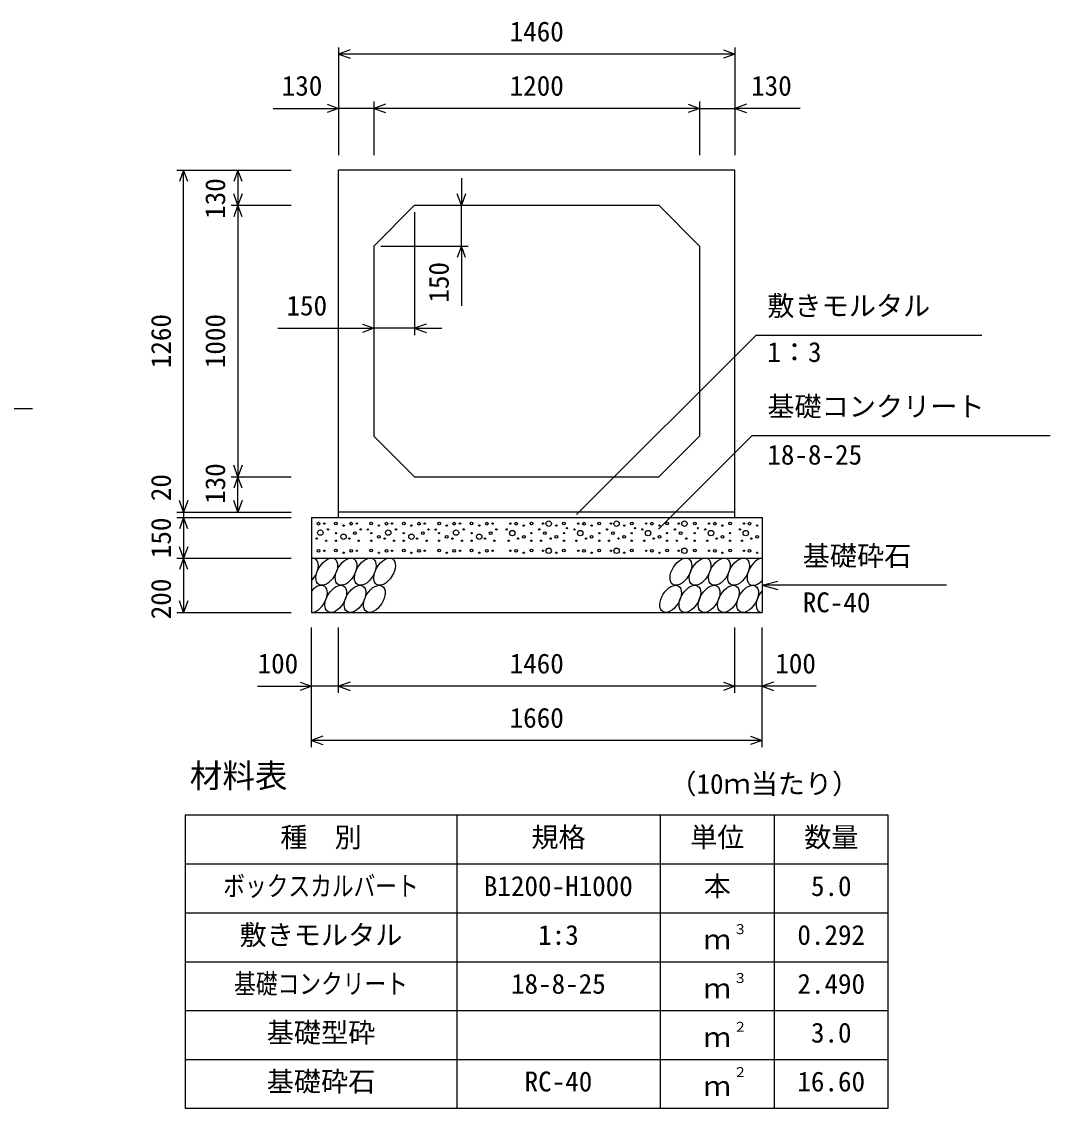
# Model space of a CAD drawing. Units: millimetres, scale not verified. Extents: x -50400 to 50400, y -17820 to 17820.
# Drawn here: x 16862 to 20652, y 565 to 4568 of the extents above; entities that cross this region are included whole.
import ezdxf
from ezdxf.enums import TextEntityAlignment as Align

# ---------------------------------------------------------------- set-up
doc = ezdxf.new("R2010")
doc.units = ezdxf.units.MM
doc.header["$LTSCALE"] = 60
for name, color, linetype, lineweight in [('0-0_DIM', 7, 'Continuous', 25), ('0-2_HATCH', 6, 'Continuous', 25), ('0-3_HYO', 3, 'Continuous', 25), ('0-4_HYO2', 4, 'Continuous', 25), ('0-5_OUTLINE', 3, 'Continuous', 25), ('0-7_TXT', 7, 'Continuous', 25)]:
    doc.layers.add(name, color=color, linetype=linetype, lineweight=lineweight)
doc.styles.add('ＭＳ ゴシック', font='')
doc.styles.get('ＭＳ ゴシック').set_extended_font_data('MS Gothic')

msp = doc.modelspace()

# ---------------------------------------------------------------- linework, layer by layer
at = {"layer": '0-0_DIM'}
for p, q in [((18029.98, 4473.78), (18029.98, 4076.89)), ((19489.98, 4448.78), (18029.98, 4448.78)), ((19489.98, 4473.78), (19489.98, 4076.89)), ((17789.24, 4248.78), (18029.98, 4248.78)), ((18159.98, 4248.78), (18029.98, 4248.78)), ((18159.98, 4273.78), (18159.98, 4076.89)), ((19359.98, 4248.78), (18159.98, 4248.78)), ((19359.98, 4273.78), (19359.98, 4076.89)), ((19359.98, 4248.78), (19489.98, 4248.78)), ((19730.73, 4248.78), (19489.98, 4248.78)), ((17433.88, 4021.89), (17854.98, 4021.89)), ((17458.88, 2761.89), (17458.88, 4021.89)), ((17658.88, 4021.89), (17658.88, 3891.89)), ((18482.46, 3991.89), (18482.46, 3891.89)), ((17633.88, 3891.89), (17854.98, 3891.89)), ((17658.88, 3891.89), (17658.88, 2891.89)), ((18482.46, 3741.89), (18482.46, 3891.89)), ((18309.98, 3866.89), (18309.98, 3413.87)), ((18184.98, 3741.89), (18507.46, 3741.89)), ((18482.46, 3741.89), (18482.46, 3521.01)), ((17805.88, 3438.87), (18159.98, 3438.87)), ((18309.98, 3438.87), (18159.98, 3438.87)), ((18309.98, 3438.87), (18409.98, 3438.87)), ((18906.2, 2752.55), (19566.48, 3412.83)), ((20398.89, 3412.83), (19566.48, 3412.83)), ((16901.62, 3142.22), (15802.07, 3142.22)), ((19208.01, 2698.16), (19552.07, 3042.22)), ((20651.62, 3042.22), (19552.07, 3042.22)), ((17633.88, 2891.89), (17854.98, 2891.89)), ((17658.88, 2761.89), (17658.88, 2891.89)), ((17433.88, 2761.89), (17854.98, 2761.89)), ((17433.88, 2741.89), (17854.98, 2741.89)), ((17458.88, 2761.89), (17458.88, 2741.89)), ((17458.88, 2741.89), (17458.88, 2591.89)), ((17433.88, 2591.89), (17854.98, 2591.89)), ((17458.88, 2591.89), (17458.88, 2391.89)), ((19589.98, 2491.89), (19647.94, 2507.42)), ((20269.79, 2491.89), (19589.98, 2491.89)), ((19589.98, 2491.89), (19647.94, 2476.36)), ((17433.88, 2391.89), (17854.98, 2391.89)), ((17929.98, 1895.28), (17929.98, 2336.89)), ((18029.98, 2095.28), (18029.98, 2336.89)), ((19489.98, 2095.28), (19489.98, 2336.89)), ((19489.98, 2095.28), (19489.98, 2336.89)), ((19589.98, 1895.28), (19589.98, 2336.89)), ((17730.44, 2120.28), (17929.98, 2120.28)), ((18029.98, 2120.28), (17929.98, 2120.28)), ((19489.98, 2120.28), (18029.98, 2120.28)), ((19589.98, 2120.28), (19489.98, 2120.28)), ((19789.53, 2120.28), (19589.98, 2120.28)), ((19589.98, 1920.28), (17929.98, 1920.28))]:
    msp.add_line(p, q, dxfattribs=at)
for points in [[(18072.27, 4464.17), (18029.98, 4448.78), (18072.27, 4433.39)], [(19447.7, 4464.17), (19489.98, 4448.78), (19447.7, 4433.39)], [(17987.7, 4264.17), (18029.98, 4248.78), (17987.7, 4233.39)], [(18202.27, 4264.17), (18159.98, 4248.78), (18202.27, 4233.39)], [(19317.7, 4264.17), (19359.98, 4248.78), (19317.7, 4233.39)], [(19532.27, 4264.17), (19489.98, 4248.78), (19532.27, 4233.39)], [(17474.27, 3979.6), (17458.88, 4021.89), (17443.49, 3979.6)], [(17674.27, 3979.6), (17658.88, 4021.89), (17643.49, 3979.6)], [(17674.27, 3934.17), (17658.88, 3891.89), (17643.49, 3934.17)], [(18497.85, 3934.17), (18482.46, 3891.89), (18467.07, 3934.17)], [(17674.27, 3849.6), (17658.88, 3891.89), (17643.49, 3849.6)], [(18497.85, 3699.6), (18482.46, 3741.89), (18467.07, 3699.6)], [(18117.7, 3454.26), (18159.98, 3438.87), (18117.7, 3423.48)], [(18352.27, 3454.26), (18309.98, 3438.87), (18352.27, 3423.48)], [(17674.27, 2934.17), (17658.88, 2891.89), (17643.49, 2934.17)], [(17674.27, 2849.6), (17658.88, 2891.89), (17643.49, 2849.6)], [(17474.27, 2804.17), (17458.88, 2761.89), (17443.49, 2804.17)], [(17674.27, 2804.17), (17658.88, 2761.89), (17643.49, 2804.17)], [(17474.27, 2699.6), (17458.88, 2741.89), (17443.49, 2699.6)], [(17474.27, 2634.17), (17458.88, 2591.89), (17443.49, 2634.17)], [(17474.27, 2549.6), (17458.88, 2591.89), (17443.49, 2549.6)], [(17474.27, 2434.17), (17458.88, 2391.89), (17443.49, 2434.17)], [(17887.7, 2135.67), (17929.98, 2120.28), (17887.7, 2104.88)], [(18072.27, 2135.67), (18029.98, 2120.28), (18072.27, 2104.88)], [(19447.7, 2135.67), (19489.98, 2120.28), (19447.7, 2104.88)], [(19632.27, 2135.67), (19589.98, 2120.28), (19632.27, 2104.88)], [(17972.27, 1935.67), (17929.98, 1920.28), (17972.27, 1904.88)], [(19547.7, 1935.67), (19589.98, 1920.28), (19547.7, 1904.88)]]:
    msp.add_lwpolyline(points, dxfattribs=at)
at = {"layer": '0-2_HATCH'}
for centre, radius in [((17956.02, 2719.07), 5), ((18019.95, 2719.94), 5), ((18076.02, 2719.07), 5), ((18149.95, 2719.94), 5), ((18206.02, 2719.07), 5), ((18269.95, 2719.94), 5), ((18326.02, 2719.07), 5), ((18399.95, 2719.94), 5), ((18456.02, 2719.07), 5), ((18519.95, 2719.94), 5), ((18576.02, 2719.07), 5), ((18683.94, 2719.07), 5), ((18740.01, 2719.94), 5), ((18803.94, 2719.07), 10), ((18860.01, 2719.94), 5), ((18933.94, 2719.07), 5), ((18990.01, 2719.94), 5), ((19053.94, 2719.07), 10), ((19110.01, 2719.94), 5), ((19183.94, 2719.07), 5), ((19240.01, 2719.94), 5), ((19303.94, 2719.07), 10), ((19341.84, 2719.94), 5), ((19415.76, 2719.07), 5), ((19471.84, 2719.94), 5), ((19543.83, 2719.07), 5), ((17962.56, 2686.05), 10), ((17977.05, 2719.07), 2.5), ((17991.07, 2698.05), 2.5), ((18019.95, 2684.05), 2.5), ((18047.99, 2712.06), 2.5), ((18090.04, 2684.05), 5), ((18097.05, 2719.07), 2.5), ((18111.07, 2698.05), 2.5), ((18137.53, 2697.15), 2.5), ((18149.95, 2684.05), 2.5), ((18177.99, 2712.06), 2.5), ((18212.56, 2686.05), 10), ((18227.05, 2719.07), 2.5), ((18241.07, 2698.05), 2.5), ((18269.95, 2684.05), 2.5), ((18297.99, 2712.06), 2.5), ((18340.04, 2684.05), 5), ((18347.05, 2719.07), 2.5), ((18361.07, 2698.05), 2.5), ((18387.53, 2697.15), 2.5), ((18399.95, 2684.05), 2.5), ((18427.99, 2712.06), 2.5), ((18462.56, 2686.05), 10), ((18477.05, 2719.07), 2.5), ((18491.07, 2698.05), 2.5), ((18519.95, 2684.05), 2.5), ((18547.99, 2712.06), 2.5), ((18590.04, 2684.05), 5), ((18597.05, 2719.07), 2.5), ((18611.07, 2698.05), 2.5), ((18648.89, 2698.05), 2.5), ((18669.92, 2684.05), 10), ((18662.91, 2719.07), 2.5), ((18711.98, 2712.06), 2.5), ((18740.01, 2684.05), 2.5), ((18768.89, 2698.05), 2.5), ((18782.91, 2719.07), 2.5), ((18789.92, 2684.05), 5), ((18831.98, 2712.06), 2.5), ((18860.01, 2684.05), 2.5), ((18871.35, 2702.37), 2.5), ((18898.89, 2698.05), 2.5), ((18919.92, 2684.05), 10), ((18912.91, 2719.07), 2.5), ((18961.98, 2712.06), 2.5), ((18990.01, 2684.05), 2.5), ((19018.89, 2698.05), 2.5), ((19032.91, 2719.07), 2.5), ((19039.92, 2684.05), 5), ((19081.98, 2712.06), 2.5), ((19110.01, 2684.05), 2.5), ((19121.35, 2702.37), 2.5), ((19148.89, 2698.05), 2.5), ((19169.92, 2684.05), 10), ((19162.91, 2719.07), 2.5), ((19211.98, 2712.06), 2.5), ((19240.01, 2684.05), 2.5), ((19268.89, 2698.05), 2.5), ((19282.91, 2719.07), 2.5), ((19289.92, 2684.05), 5), ((19341.84, 2684.05), 2.5), ((19353.18, 2702.37), 2.5), ((19380.71, 2698.05), 2.5), ((19401.74, 2684.05), 10), ((19394.73, 2719.07), 2.5), ((19443.8, 2712.06), 2.5), ((19471.84, 2684.05), 2.5), ((19508.78, 2698.05), 2.5), ((19529.81, 2684.05), 10), ((19522.79, 2719.07), 2.5), ((19571.86, 2712.06), 2.5), ((17949.01, 2663.91), 2.5), ((17984.06, 2656.04), 2.5), ((18019.95, 2656.04), 2.5), ((18047.99, 2670.92), 10), ((18069.01, 2663.91), 2.5), ((18104.06, 2656.04), 2.5), ((18149.95, 2656.04), 2.5), ((18177.99, 2670.92), 5), ((18199.01, 2663.91), 2.5), ((18234.06, 2656.04), 2.5), ((18269.95, 2656.04), 2.5), ((18297.99, 2670.92), 10), ((18319.01, 2663.91), 2.5), ((18354.06, 2656.04), 2.5), ((18399.95, 2656.04), 2.5), ((18427.99, 2670.92), 5), ((18449.01, 2663.91), 2.5), ((18484.06, 2656.04), 2.5), ((18519.95, 2656.04), 2.5), ((18547.99, 2670.92), 10), ((18569.01, 2663.91), 2.5), ((18604.06, 2656.04), 2.5), ((18655.9, 2656.04), 2.5), ((18690.95, 2663.91), 2.5), ((18711.98, 2670.92), 5), ((18740.01, 2656.04), 2.5), ((18775.9, 2656.04), 2.5), ((18810.95, 2663.91), 2.5), ((18831.98, 2670.92), 5), ((18860.01, 2656.04), 2.5), ((18905.9, 2656.04), 2.5), ((18940.95, 2663.91), 2.5), ((18961.98, 2670.92), 5), ((18990.01, 2656.04), 2.5), ((19025.9, 2656.04), 2.5), ((19060.95, 2663.91), 2.5), ((19081.98, 2670.92), 5), ((19110.01, 2656.04), 2.5), ((19155.9, 2656.04), 2.5), ((19190.95, 2663.91), 2.5), ((19211.98, 2670.92), 5), ((19240.01, 2656.04), 2.5), ((19275.9, 2656.04), 2.5), ((19310.95, 2663.91), 2.5), ((19341.84, 2656.04), 2.5), ((19387.72, 2656.04), 2.5), ((19422.77, 2663.91), 2.5), ((19443.8, 2670.92), 5), ((19471.84, 2656.04), 2.5), ((19515.79, 2656.04), 2.5), ((19550.83, 2663.91), 2.5), ((19571.86, 2670.92), 5), ((17956.02, 2619.07), 5), ((17977.05, 2619.07), 2.5), ((18019.95, 2619.94), 5), ((18047.99, 2612.06), 2.5), ((18076.02, 2619.07), 5), ((18097.05, 2619.07), 2.5), ((18149.95, 2619.94), 5), ((18177.99, 2612.06), 2.5), ((18206.02, 2619.07), 5), ((18227.05, 2619.07), 2.5), ((18269.95, 2619.94), 5), ((18297.99, 2612.06), 2.5), ((18326.02, 2619.07), 5), ((18347.05, 2619.07), 2.5), ((18399.95, 2619.94), 5), ((18427.99, 2612.06), 2.5), ((18456.02, 2619.07), 5), ((18477.05, 2619.07), 2.5), ((18519.95, 2619.94), 5), ((18547.99, 2612.06), 2.5), ((18576.02, 2619.07), 5), ((18597.05, 2619.07), 2.5), ((18662.91, 2619.07), 2.5), ((18683.94, 2619.07), 5), ((18711.98, 2612.06), 2.5), ((18740.01, 2619.94), 5), ((18782.91, 2619.07), 2.5), ((18803.94, 2619.07), 10), ((18831.98, 2612.06), 2.5), ((18860.01, 2619.94), 5), ((18912.91, 2619.07), 2.5), ((18933.94, 2619.07), 5), ((18961.98, 2612.06), 2.5), ((18990.01, 2619.94), 5), ((19032.91, 2619.07), 2.5), ((19053.94, 2619.07), 10), ((19081.98, 2612.06), 2.5), ((19110.01, 2619.94), 5), ((19162.91, 2619.07), 2.5), ((19183.94, 2619.07), 5), ((19211.98, 2612.06), 2.5), ((19240.01, 2619.94), 5), ((19282.91, 2619.07), 2.5), ((19303.94, 2619.07), 10), ((19341.84, 2619.94), 5), ((19394.73, 2619.07), 2.5), ((19415.76, 2619.07), 5), ((19443.8, 2612.06), 2.5), ((19471.84, 2619.94), 5), ((19522.79, 2619.07), 2.5), ((19543.83, 2619.07), 5), ((19571.86, 2612.06), 2.5)]:
    msp.add_circle(centre, radius, dxfattribs=at)
for centre, start_param, end_param in [((17915.33, 2541.88), 4.3355439, 6.7245934), ((19574.54, 2541.88), 0.4199491, 4.357003), ((17948.58, 2441.89), 3.4740877, 7.5860497), ((19607.79, 2441.89), 1.2805297, 3.4964223)]:
    msp.add_ellipse(centre, major_axis=(29.09, 47.08), ratio=0.5792, start_param=start_param, end_param=end_param, dxfattribs=at)
for centre in [(17986.29, 2541.88), (18057.24, 2541.88), (18128.2, 2541.88), (18199.15, 2541.88), (19290.71, 2541.88), (19361.67, 2541.88), (19432.63, 2541.88), (19503.58, 2541.88), (18019.53, 2441.89), (18090.49, 2441.89), (18161.45, 2441.89), (19253.01, 2441.89), (19323.96, 2441.89), (19394.92, 2441.89), (19465.87, 2441.89), (19536.83, 2441.89)]:
    msp.add_ellipse(centre, major_axis=(29.09, 47.08), ratio=0.5792, dxfattribs=at)
at = {"layer": '0-3_HYO'}
for p, q in [((18464.98, 1645.28), (18464.98, 565.28)), ((19214.98, 1645.28), (19214.98, 565.28)), ((19634.98, 1645.28), (19634.98, 565.28)), ((17464.98, 1465.28), (20054.98, 1465.28))]:
    msp.add_line(p, q, dxfattribs=at)
msp.add_lwpolyline([(17464.98, 565.28), (20054.98, 565.28), (20054.98, 1645.28), (17464.98, 1645.28)], close=True, dxfattribs=at)
at = {"layer": '0-4_HYO2'}
for p, q in [((17464.98, 1285.28), (20054.98, 1285.28)), ((17464.98, 1105.28), (20054.98, 1105.28)), ((17464.98, 925.28), (20054.98, 925.28)), ((17464.98, 745.28), (20054.98, 745.28))]:
    msp.add_line(p, q, dxfattribs=at)
at = {"layer": '0-5_OUTLINE'}
for p, q in [((19489.98, 4021.89), (18029.98, 4021.89)), ((18029.98, 2741.89), (18029.98, 4021.89)), ((19489.98, 2741.89), (19489.98, 4021.89)), ((18309.98, 3891.89), (18159.98, 3741.89)), ((18309.98, 3891.89), (19209.98, 3891.89)), ((19359.98, 3741.89), (19209.98, 3891.89)), ((18159.98, 3741.89), (18159.98, 3041.89)), ((19359.98, 3741.89), (19359.98, 3041.89)), ((18309.98, 2891.89), (18159.98, 3041.89)), ((19209.98, 2891.89), (19359.98, 3041.89)), ((18309.98, 2891.89), (19209.98, 2891.89)), ((17929.98, 2741.89), (17929.98, 2391.89)), ((17929.98, 2741.89), (19589.98, 2741.89)), ((19489.98, 2761.89), (18029.98, 2761.89)), ((19589.98, 2741.89), (19589.98, 2391.89)), ((17929.98, 2591.89), (19589.98, 2591.89)), ((17929.98, 2391.89), (19589.98, 2391.89))]:
    msp.add_line(p, q, dxfattribs=at)

# ---------------------------------------------------------------- texts
at = {"layer": '0-0_DIM', "style": 'ＭＳ ゴシック'}
for s, p in [('1460', (18659.98, 4473.78)), ('130', (17820.34, 4273.78)), ('1200', (18659.98, 4273.78)), ('130', (19549.62, 4273.78)), ('敷きモルタル', (19609.33, 3462.83)), ('150', (17837.84, 3463.87)), ('1：3', (19609.33, 3292.72)), ('基礎コンクリート', (19609.33, 3092.22)), ('18-8-25', (19609.33, 2914.59)), ('基礎砕石', (19739.72, 2541.89)), ('RC-40', (19739.72, 2370.51)), ('100', (17731.34, 2145.28)), ('1460', (18659.98, 2145.28)), ('100', (19638.62, 2145.28)), ('1660', (18659.98, 1945.28))]:
    msp.add_text(s, height=73.31, dxfattribs=at).set_placement(p, align=Align.BOTTOM_LEFT)
for s, p in [('130', (17633.88, 3841.89)), ('150', (18457.46, 3533.39)), ('1260', (17433.88, 3291.89)), ('1000', (17633.88, 3291.89)), ('130', (17633.88, 2791.89)), ('20', (17433.88, 2801.96)), ('150', (17433.88, 2591.89)), ('200', (17433.88, 2366.89))]:
    msp.add_text(s, height=73.31, rotation=90, dxfattribs=at).set_placement(p, align=Align.BOTTOM_LEFT)
at = {"layer": '0-7_TXT', "style": 'ＭＳ ゴシック'}
for s, height, p in [('材料表', 87.98, (17481.65, 1720.28)), ('（10ｍ当たり）', 73.31, (19248.31, 1701.94)), ('種\u3000別', 73.31, (17814.98, 1505.28)), ('規格', 73.31, (18739.98, 1505.28)), ('単位', 73.31, (19324.98, 1505.28)), ('数量', 73.31, (19744.98, 1505.28)), ('B1200-H1000', 73.31, (18564.98, 1325.28)), ('本', 73.31, (19374.98, 1325.28)), ('5.0', 73.31, (19769.98, 1325.28)), ('敷きモルタル', 73.31, (17664.98, 1145.28)), ('３', 36.66, (19484.22, 1195.89)), ('1:3', 73.31, (18764.98, 1145.28)), ('ｍ', 73.31, (19374.98, 1128.61)), ('0.292', 73.31, (19719.98, 1145.28)), ('18-8-25', 73.31, (18664.98, 965.28)), ('３', 36.66, (19484.22, 1015.89)), ('2.490', 73.31, (19719.98, 965.28)), ('ｍ', 73.31, (19374.98, 948.61)), ('基礎型砕', 73.31, (17764.98, 785.28)), ('２', 36.66, (19484.22, 835.89)), ('ｍ', 73.31, (19374.98, 768.61)), ('3.0', 73.31, (19769.98, 785.28)), ('基礎砕石', 73.31, (17764.98, 605.28)), ('RC-40', 73.31, (18714.98, 605.28)), ('２', 36.66, (19484.22, 669.22)), ('16.60', 73.31, (19719.98, 605.28)), ('ｍ', 73.31, (19374.98, 588.61))]:
    msp.add_text(s, height=height, dxfattribs=at).set_placement(p, align=Align.BOTTOM_LEFT)
at = {"layer": '0-7_TXT', "style": 'ＭＳ ゴシック', "width": 0.8}
for s, p in [('ボックスカルバート', (17604.98, 1325.28)), ('基礎コンクリート', (17644.98, 965.28))]:
    msp.add_text(s, height=73.31, dxfattribs=at).set_placement(p, align=Align.BOTTOM_LEFT)

doc.saveas('drawing.dxf')
